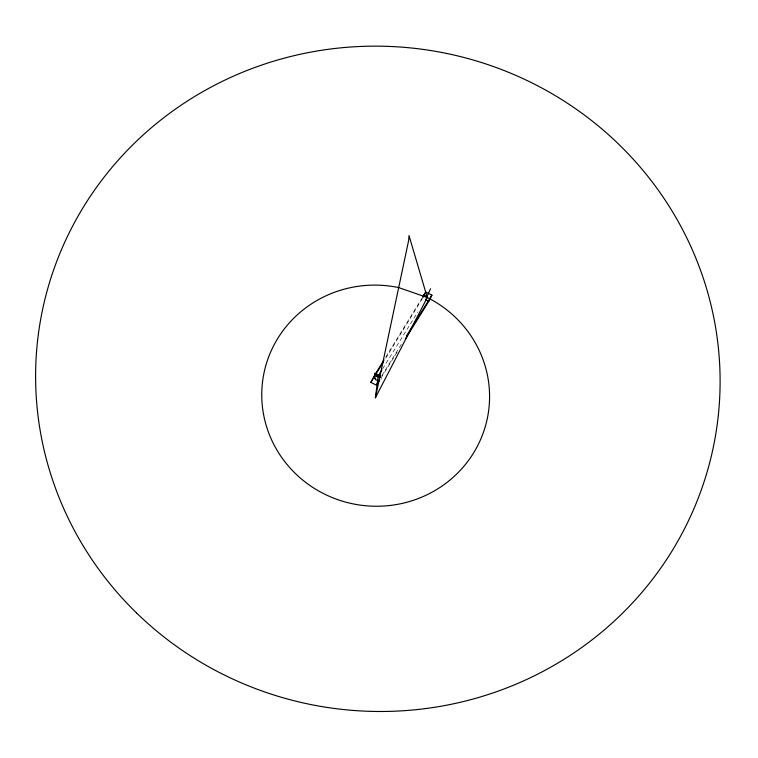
<?xml version="1.0" encoding="UTF-8"?>
<svg xmlns="http://www.w3.org/2000/svg" width="758" height="758" viewBox="0 0 758 758"><rect width="100%" height="100%" fill="white"/><g stroke="black" fill="none" stroke-linecap="round" stroke-linejoin="round"><path stroke-width="0.57" stroke-dasharray="3.79 2.84" d="M385.879 356.895L422.064 298.036M385.718 358.193L422.604 298.264L424.66 299.296M382.563 368.919L417.876 311.87M381.795 375.684L402.839 341.886M381.018 378.005L397.145 352.129M381.454 378.564A3.752 3.648 7.4 0 1 380.904 379.351"/><path stroke-width="1.14" d="M375.39 397.779L408.695 240.248L408.998 235.539L427.285 297.515L375.39 397.779L378.233 375.921L381.947 369.923M384.041 359.879L375.456 373.846L375.267 375.172L380.061 377.531M379.284 380.374A3.752 3.648 7.4 0 1 374.746 375.248L375.021 373.306L379.786 375.655M375.021 373.306L374.822 376.072M430.553 288.694L426.157 298.5M374.66 377.228L374.736 375.021L370.823 382.392L376.527 385.206L377.891 381.947M423.125 297.231L425.74 292.057L431.927 295.156L428.782 301.362L405.208 339.186M422.67 297.041L425.74 292.057M370.823 382.392L383.264 362.182M406.553 335.917L431.927 295.156M376.527 385.206L379.587 380.298M375.456 373.846L380.222 376.205M374.746 375.248L379.777 377.73M425.693 299.808L428.782 301.362M423.627 294.777L427.266 296.71L426.811 296.084M375.096 377.977L375.75 378.63M427.285 297.515L398.689 287.576A113.965 110.507 7.4 0 0 264.779 420.159A113.965 110.507 7.4 0 0 446.026 483.168A113.965 110.507 7.4 0 0 427.285 297.515M136.402 612.815A342.408 332.497 7.4 0 0 708.645 466.587A342.408 332.497 7.4 0 0 288.514 57.04A342.408 332.497 7.4 0 0 136.402 612.815"/></g></svg>
